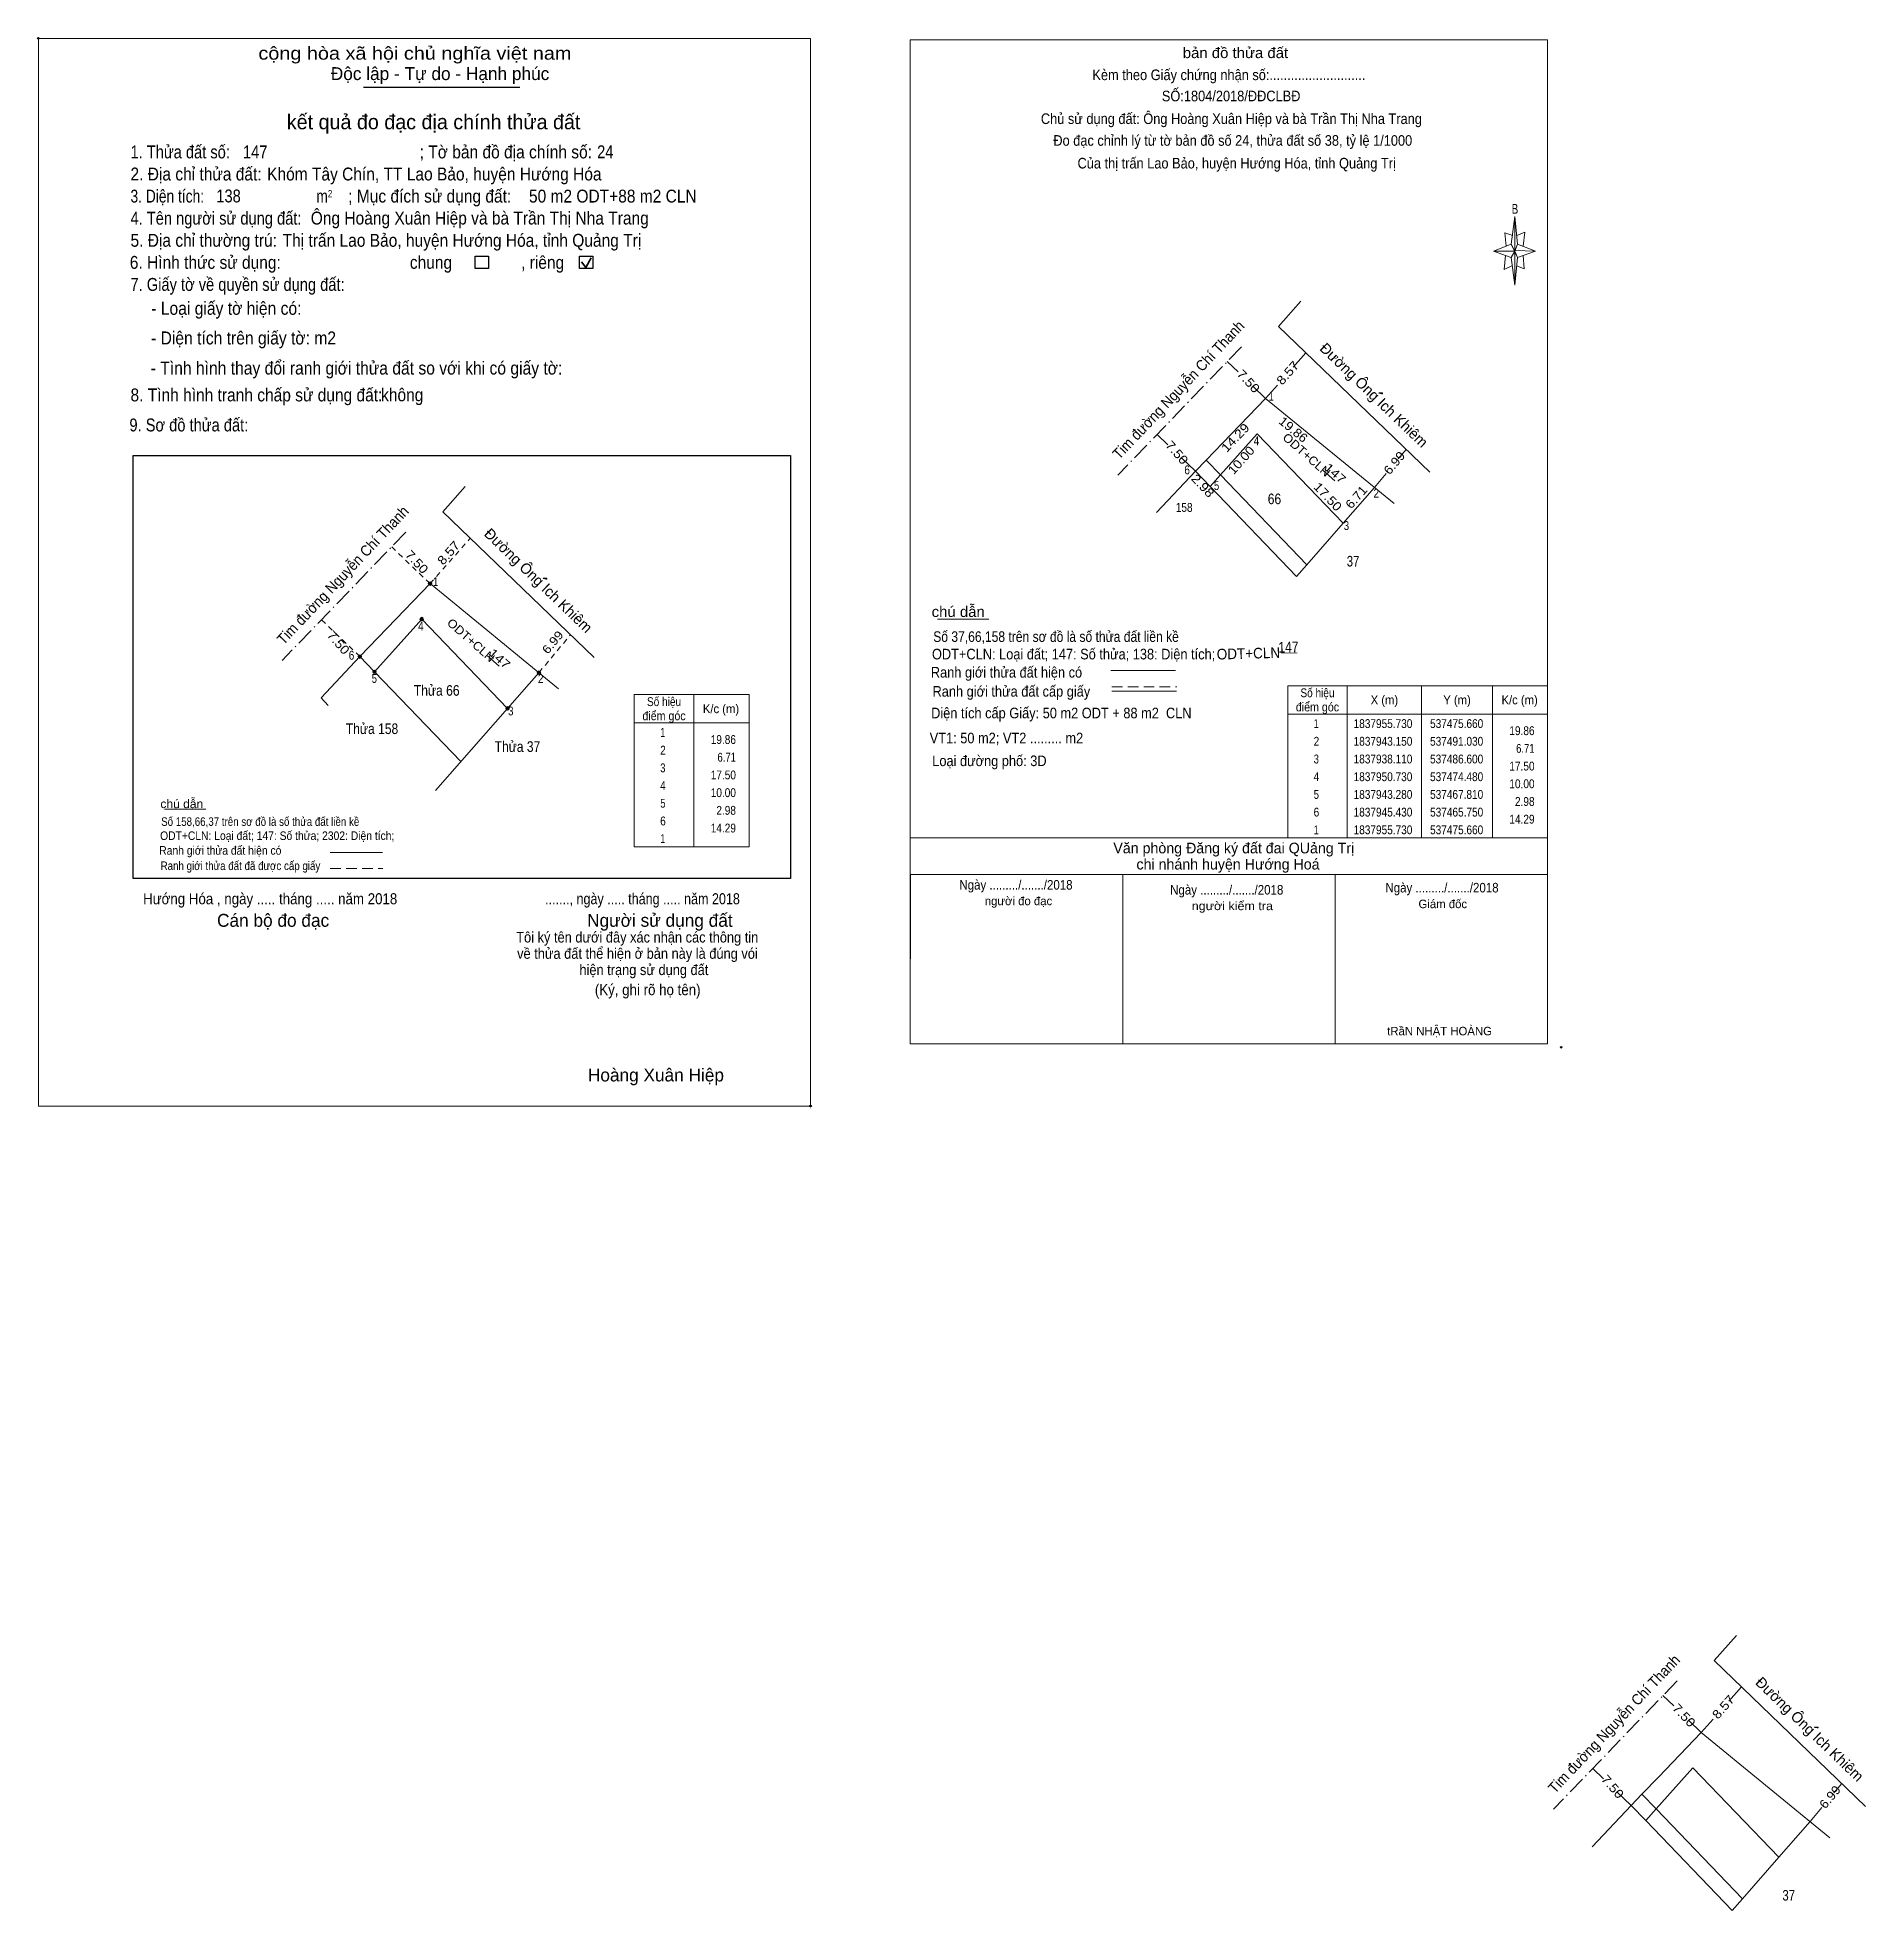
# Model space of a CAD drawing. Header units: metres. Extents: x 537241 to 537499, y 1837931 to 1838195.
import ezdxf
from ezdxf.enums import TextEntityAlignment as Align

# ---------------------------------------------------------------- set-up
doc = ezdxf.new("R2010")
doc.units = ezdxf.units.M
doc.header["$LTSCALE"] = 0.5
doc.header["$PDMODE"] = 32
doc.header["$PDSIZE"] = 0.25
for name, pattern in [('DOT_DASHED', [7.7, 5, -1.2, 0.3, -1.2]), ('MEDIUM_DASHED', [4.5, 3, -1.5]), ('SHORT_DASHED', [2.7, 1.5, -1.2])]:
    doc.linetypes.add(name, pattern=pattern)
for name, color, linetype, lineweight in [('17', 7, 'Continuous', 13), ('2', 7, 'Continuous', 25), ('3', 7, 'Continuous', 13), ('5', 7, 'Continuous', 13), ('6', 7, 'Continuous', 13), ('63', 7, 'Continuous', 13)]:
    doc.layers.add(name, color=color, linetype=linetype, lineweight=lineweight)
doc.layers.add('7', color=7, linetype='Continuous')

msp = doc.modelspace()

# ---------------------------------------------------------------- hatches: boundary and pattern name
at = {"layer": '3'}
for points in [[(537430.19, 1838144.85), (537430.52, 1838144.78), (537430.58, 1838144.78), (537430.62, 1838144.78), (537430.65, 1838144.8), (537430.66, 1838144.84), (537430.65, 1838144.88), (537430.6, 1838144.91), (537430.55, 1838144.91), (537430.52, 1838144.91), (537430.14, 1838144.9)], [(537312.21, 1838118.68), (537312.54, 1838118.61), (537312.6, 1838118.61), (537312.64, 1838118.61), (537312.67, 1838118.63), (537312.68, 1838118.67), (537312.67, 1838118.71), (537312.62, 1838118.74), (537312.57, 1838118.74), (537312.54, 1838118.74), (537312.16, 1838118.73)], [(537491.7, 1837956.44), (537492.03, 1837956.37), (537492.09, 1837956.37), (537492.13, 1837956.37), (537492.16, 1837956.39), (537492.17, 1837956.43), (537492.16, 1837956.47), (537492.11, 1837956.5), (537492.06, 1837956.5), (537492.03, 1837956.5), (537491.65, 1837956.49)]]:
    msp.add_hatch(color=256, dxfattribs=at).paths.add_polyline_path(points)
at = {"layer": '63'}
for points in [[(537296.4217, 1838117.9697, 1), (537295.9217, 1838117.9697, 1)], [(537295.2417, 1838112.9697, 1), (537294.7417, 1838112.9697, 1)], [(537286.5117, 1838107.6697, 1), (537286.0117, 1838107.6697, 1)], [(537288.5717, 1838105.5197, 1), (537288.0717, 1838105.5197, 1)], [(537311.7917, 1838105.3897, 1), (537311.2917, 1838105.3897, 1)], [(537307.3617, 1838100.3497, 1), (537306.8617, 1838100.3497, 1)]]:
    msp.add_hatch(color=256, dxfattribs=at).paths.add_polyline_path(points)

# ---------------------------------------------------------------- linework, layer by layer
at = {"layer": '17'}
for p, q in [((537367.81, 1838112.94), (537375.05, 1838112.94)), ((537258.66, 1838086.12), (537264.51, 1838086.12)), ((537363.97, 1838052.99), (537363.99, 1838076.91)), ((537393.97, 1838052.97), (537393.99, 1838076.88)), ((537423.97, 1838052.95), (537423.99, 1838076.85))]:
    msp.add_line(p, q, dxfattribs=at)
for points in [[(537405.76, 1838135.43), (537407.77, 1838133.33), (537419.96, 1838120.65)], [(537467.27, 1837947.02), (537469.28, 1837944.92), (537481.47, 1837932.24)]]:
    msp.add_lwpolyline(points, dxfattribs=at)
at = {"layer": '2'}
for p, q in [((537286.79, 1838188.07), (537308.84, 1838188.07)), ((537254.24, 1838136.07), (537347.05, 1838136.07)), ((537347.05, 1838136.07), (537347.05, 1838076.33))]:
    msp.add_line(p, q, dxfattribs=at)
at = {"layer": '2', "lineweight": 35}
for p, q in [((537317.54, 1838163.42), (537318.16, 1838162.62)), ((537318.16, 1838162.62), (537318.91, 1838163.97))]:
    msp.add_line(p, q, dxfattribs=at)
at = {"layer": '2', "lineweight": 13}
msp.add_lwpolyline([(537240.87, 1838194.98), (537349.89, 1838194.98), (537349.89, 1838044.2), (537240.87, 1838044.2)], close=True, dxfattribs=at)
at = {"layer": '2'}
for points in [[(537302.56, 1838164.23), (537304.44, 1838164.23), (537304.44, 1838162.48), (537302.56, 1838162.48)], [(537317.29, 1838164.23), (537319.17, 1838164.23), (537319.17, 1838162.48), (537317.29, 1838162.48)]]:
    msp.add_lwpolyline(points, close=True, dxfattribs=at)
msp.add_lwpolyline([(537347.05, 1838076.33), (537254.24, 1838076.33), (537254.24, 1838136.07)], dxfattribs=at)
for p in [(537240.87, 1838194.98), (537349.89, 1838044.2)]:
    msp.add_point(p, dxfattribs=at)
at = {"layer": '3'}
for p, q in [((537415.96, 1838154.29), (537419.11, 1838157.85)), ((537415.96, 1838154.29), (537437.34, 1838133.7)), ((537418.04, 1838148.54), (537419.83, 1838150.56)), ((537408.74, 1838149.34), (537410.26, 1838147.88)), ((537412.35, 1838145.87), (537414.15, 1838144.14)), ((537414.15, 1838144.14), (537415.81, 1838146.02)), ((537414.15, 1838144.14), (537408.09, 1838137.84)), ((537408.09, 1838137.84), (537414.15, 1838144.14)), ((537414.15, 1838144.14), (537432.31, 1838129.28)), ((537398.84, 1838139.04), (537400.35, 1838137.59)), ((537432.88, 1838135.6), (537433.99, 1838136.93)), ((537402.23, 1838135.77), (537404.24, 1838133.84)), ((537297.98, 1838128.12), (537301.13, 1838131.68)), ((537398.76, 1838128), (537404.24, 1838133.84)), ((537406.3, 1838131.69), (537404.24, 1838133.84)), ((537406.3, 1838131.69), (537418.51, 1838118.99)), ((537422.27, 1838133.95), (537423.93, 1838132.48)), ((537429.52, 1838131.56), (537431.16, 1838133.53)), ((537297.98, 1838128.12), (537319.36, 1838107.53)), ((537296.17, 1838117.97), (537290.11, 1838111.67)), ((537296.17, 1838117.97), (537314.33, 1838103.11)), ((537280.78, 1838101.83), (537286.26, 1838107.67)), ((537304.29, 1838107.78), (537305.95, 1838106.31)), ((537416.37, 1838108.15), (537418.58, 1838108.21)), ((537288.32, 1838105.52), (537300.52, 1838092.83)), ((537280.78, 1838101.83), (537281.77, 1838100.77)), ((537296.95, 1838088.74), (537307.11, 1838100.35)), ((537477.47, 1837965.88), (537480.62, 1837969.44)), ((537477.47, 1837965.88), (537498.85, 1837945.29)), ((537479.55, 1837960.13), (537481.34, 1837962.15)), ((537470.25, 1837960.93), (537471.77, 1837959.47)), ((537473.86, 1837957.46), (537475.66, 1837955.73)), ((537475.66, 1837955.73), (537477.32, 1837957.61)), ((537475.66, 1837955.73), (537469.6, 1837949.43)), ((537469.6, 1837949.43), (537475.66, 1837955.73)), ((537475.66, 1837955.73), (537493.82, 1837940.87)), ((537460.35, 1837950.63), (537461.86, 1837949.18)), ((537463.74, 1837947.36), (537465.75, 1837945.43)), ((537494.39, 1837947.19), (537495.5, 1837948.52)), ((537460.27, 1837939.59), (537465.75, 1837945.43)), ((537467.81, 1837943.28), (537465.75, 1837945.43)), ((537491.03, 1837943.15), (537492.67, 1837945.12)), ((537467.81, 1837943.28), (537480.02, 1837930.58))]:
    msp.add_line(p, q, dxfattribs=at)
at = {"layer": '3', "linetype": 'DOT_DASHED'}
for p, q in [((537410.73, 1838151.41), (537393.28, 1838133.29)), ((537292.75, 1838125.24), (537275.3, 1838107.12)), ((537472.24, 1837963), (537454.79, 1837944.88))]:
    msp.add_line(p, q, dxfattribs=at)
at = {"layer": '3', "linetype": 'SHORT_DASHED'}
for p, q in [((537296.17, 1838117.97), (537301.85, 1838124.39)), ((537290.76, 1838123.17), (537296.17, 1838117.97)), ((537280.86, 1838112.87), (537286.26, 1838107.67)), ((537311.54, 1838105.39), (537316.01, 1838110.76))]:
    msp.add_line(p, q, dxfattribs=at)
for points in [[(537430.19, 1838144.85), (537430.52, 1838144.78), (537430.58, 1838144.78), (537430.62, 1838144.78), (537430.65, 1838144.8), (537430.66, 1838144.84), (537430.65, 1838144.88), (537430.6, 1838144.91), (537430.55, 1838144.91), (537430.52, 1838144.91), (537430.14, 1838144.9)], [(537312.21, 1838118.68), (537312.54, 1838118.61), (537312.6, 1838118.61), (537312.64, 1838118.61), (537312.67, 1838118.63), (537312.68, 1838118.67), (537312.67, 1838118.71), (537312.62, 1838118.74), (537312.57, 1838118.74), (537312.54, 1838118.74), (537312.16, 1838118.73)], [(537491.7, 1837956.44), (537492.03, 1837956.37), (537492.09, 1837956.37), (537492.13, 1837956.37), (537492.16, 1837956.39), (537492.17, 1837956.43), (537492.16, 1837956.47), (537492.11, 1837956.5), (537492.06, 1837956.5), (537492.03, 1837956.5), (537491.65, 1837956.49)]]:
    msp.add_lwpolyline(points, close=True, dxfattribs=at)
at = {"layer": '3'}
for points in [[(537404.24, 1838133.84), (537405.76, 1838135.43), (537408.09, 1838137.84)], [(537412.97, 1838139.14), (537407.77, 1838133.33), (537406.3, 1838131.69)], [(537429.52, 1838131.56), (537425.09, 1838126.52), (537412.97, 1838139.14)], [(537418.51, 1838118.99), (537419.96, 1838120.65), (537425.09, 1838126.52)], [(537288.32, 1838105.52), (537286.26, 1838107.67), (537290.11, 1838111.67), (537296.17, 1838117.97)], [(537311.54, 1838105.39), (537307.11, 1838100.35), (537294.99, 1838112.97), (537288.32, 1838105.52)], [(537465.75, 1837945.43), (537467.27, 1837947.02), (537469.6, 1837949.43)], [(537474.48, 1837950.73), (537469.28, 1837944.92), (537467.81, 1837943.28)], [(537491.03, 1837943.15), (537486.6, 1837938.11), (537474.48, 1837950.73)], [(537480.02, 1837930.58), (537481.47, 1837932.24), (537486.6, 1837938.11)]]:
    msp.add_lwpolyline(points, dxfattribs=at)
at = {"layer": '5'}
for p, q in [((537448.83, 1838165.93), (537449.33, 1838169.83)), ((537449.73, 1838165.93), (537452.23, 1838164.93)), ((537448.83, 1838164.03), (537446.33, 1838164.93)), ((537449.73, 1838164.03), (537449.33, 1838160.13)), ((537450.53, 1838164.33), (537450.63, 1838162.43)), ((537450.63, 1838162.43), (537449.63, 1838162.83))]:
    msp.add_line(p, q, dxfattribs=at)
for points in [[(537363.97, 1838194.79), (537453.97, 1838194.79), (537453.97, 1838052.99), (537363.97, 1838052.99)], [(537449.33, 1838169.83), (537449.73, 1838165.93), (537449.33, 1838164.93)], [(537449.33, 1838164.93), (537446.33, 1838164.93), (537448.83, 1838165.93), (537449.73, 1838164.03), (537452.23, 1838164.93), (537449.33, 1838165.03)], [(537449.33, 1838164.93), (537449.33, 1838160.13), (537448.83, 1838164.03)]]:
    msp.add_lwpolyline(points, close=True, dxfattribs=at)
for points in [[(537449.33, 1838164.93), (537448.83, 1838165.93), (537446.33, 1838164.93)], [(537449.03, 1838167.13), (537447.93, 1838167.53), (537448.13, 1838165.63)], [(537449.63, 1838167.13), (537450.73, 1838167.63), (537450.53, 1838165.63)], [(537448.03, 1838164.33), (537447.83, 1838162.33), (537448.93, 1838162.83)], [(537449.33, 1838164.93), (537449.73, 1838164.03), (537452.23, 1838164.93)]]:
    msp.add_lwpolyline(points, dxfattribs=at)
at = {"layer": '6'}
for p, q in [((537392.29, 1838105.71), (537401.43, 1838105.71)), ((537392.43, 1838102.79), (537401.57, 1838102.79)), ((537363.97, 1838082.05), (537453.97, 1838082.05)), ((537363.97, 1838082.05), (537453.97, 1838082.05)), ((537282.09, 1838080.02), (537289.47, 1838080.02)), ((537363.97, 1838076.89), (537453.97, 1838076.89))]:
    msp.add_line(p, q, dxfattribs=at)
at = {"layer": '6', "linetype": 'MEDIUM_DASHED'}
for p, q in [((537392.43, 1838103.41), (537401.63, 1838103.41)), ((537282.09, 1838077.75), (537289.52, 1838077.75))]:
    msp.add_line(p, q, dxfattribs=at)
at = {"layer": '6'}
msp.add_point((537455.87, 1838052.49), dxfattribs=at)
at = {"layer": '63'}
for p, q in [((537333.41, 1838080.82), (537333.41, 1838102.32)), ((537425.67, 1838103.55), (537425.67, 1838082.05)), ((537436.17, 1838103.55), (537436.17, 1838082.05)), ((537446.17, 1838103.55), (537446.17, 1838082.05)), ((537417.27, 1838099.55), (537453.97, 1838099.55))]:
    msp.add_line(p, q, dxfattribs=at)
for points in [[(537333.41, 1838080.82), (537325.01, 1838080.82), (537325.01, 1838102.32), (537333.41, 1838102.32)], [(537333.41, 1838102.32), (537341.21, 1838102.32), (537341.21, 1838080.82), (537333.41, 1838080.82)], [(537325.01, 1838098.32), (537333.41, 1838098.32), (537341.21, 1838098.32)]]:
    msp.add_lwpolyline(points, dxfattribs=at)
msp.add_lwpolyline([(537417.27, 1838103.55), (537453.97, 1838103.55), (537453.97, 1838082.05), (537417.27, 1838082.05)], close=True, dxfattribs=at)
for centre in [(537296.1717, 1838117.9697), (537294.9917, 1838112.9697), (537286.2617, 1838107.6697), (537288.3217, 1838105.5197), (537311.5417, 1838105.3897), (537307.1117, 1838100.3497)]:
    msp.add_circle(centre, 0.25, dxfattribs=at)

# ---------------------------------------------------------------- texts
at = {"layer": '2'}
for s, height, width, p in [('cộng hòa xã hội chủ nghĩa việt nam', 1.82, 1.15, (537271.94, 1838191.97)), ('1. Thửa đất số:', 1.82, 0.85, (537253.88, 1838178.03)), ('147', 1.82, 0.85, (537269.76, 1838178.03)), ('; Tờ bản đồ địa chính số:', 1.82, 0.9, (537294.71, 1838178.03)), ('24', 1.82, 0.85, (537319.76, 1838178.05)), ('2. Địa chỉ thửa đất:', 1.82, 0.9, (537253.88, 1838174.91)), ('Khóm Tây Chín, TT Lao Bảo, huyện Hướng Hóa', 1.82, 0.9, (537273.17, 1838174.91)), ('3. Diện tích:', 1.82, 0.8, (537253.88, 1838171.79)), ('138', 1.82, 0.85, (537266, 1838171.81)), ('; Mục đích sử dụng đất:', 1.82, 0.9, (537284.62, 1838171.79)), ('Ông Hoàng Xuân Hiệp và bà Trần Thị Nha Trang', 1.82, 0.9, (537279.33, 1838168.69)), ('m', 1.82, 0.8, (537280.12, 1838171.79)), ('2', 1.04, 0.8, (537281.75, 1838172.53)), ('50 m2 ODT+88 m2 CLN', 1.82, 0.9, (537310.14, 1838171.79)), ('4. Tên người sử dụng đất:', 1.82, 0.85, (537253.88, 1838168.67)), ('5. Địa chỉ thường trú:', 1.82, 0.9, (537253.88, 1838165.55)), ('Thị trấn Lao Bảo, huyện Hướng Hóa, tỉnh Quảng Trị', 1.82, 0.9, (537275.36, 1838165.55)), ('6. Hình thức sử dụng:', 1.82, 0.9, (537253.78, 1838162.43)), ('chung                , riêng', 1.82, 0.9, (537293.32, 1838162.43)), ('7. Giấy tờ về quyền sử dụng đất:', 1.82, 0.85, (537253.88, 1838159.32)), ('8. Tình hình tranh chấp sử dụng đất: ', 1.82, 0.9, (537253.88, 1838143.71)), ('không', 1.82, 0.9, (537289.26, 1838143.73)), ('9. Sơ đồ thửa đất:', 1.82, 0.85, (537253.73, 1838139.47)), ('Hướng Hóa , ngày ..... tháng ..... năm 2018', 1.56, 0.9, (537255.66, 1838072.69)), ('......., ngày ..... tháng ..... năm 2018', 1.56, 0.85, (537312.42, 1838072.69)), ('(Ký, ghi rõ họ tên)', 1.56, 0.9, (537319.44, 1838059.85))]:
    msp.add_text(s, height=height, dxfattribs=dict(at, width=width)).set_placement(p)
for s, p in [('Độc lập - Tự do - Hạnh phúc', (537282.16, 1838189.09)), ('Cán bộ đo đạc', (537266.1, 1838069.51)), ('Người sử dụng đất', (537318.35, 1838069.51)), ('Hoàng Xuân Hiệp', (537318.46, 1838047.67))]:
    msp.add_text(s, height=1.82, dxfattribs=at).set_placement(p)
for s, height, p in [('kết quả đo đạc địa chính thửa đất', 2.08, (537296.675, 1838182.14)), ('.', 0.52, (537349.8557, 1838043.89))]:
    msp.add_text(s, height=height, dxfattribs=at).set_placement(p, align=Align.CENTER)
at = {"layer": '2', "width": 0.9}
for s, p in [('Tôi ký tên dưới đây xác nhận các thông tin', (537325.43, 1838067.29)), ('về thửa đất thể hiện ở bản này là đúng vói', (537325.455, 1838064.99)), ('hiện trạng sử dụng đất', (537326.365, 1838062.69))]:
    msp.add_text(s, height=1.503, dxfattribs=at).set_placement(p, align=Align.CENTER)
at = {"layer": '3'}
for s, height, rotation, width, p in [('Tim đường Nguyễn Chí Thanh', 1.5, 46.631, 0.95, (537402.3783, 1838144.83)), ('7.50', 1.25, 313.222, 1.15, (537411.2645, 1838146.128)), ('8.57', 1.25, 48.5, 1.15, (537417.7392, 1838147.3159)), ('7.50', 1.25, 311.332, 1.15, (537401.1604, 1838136.0628)), ('ODT+CLN', 1.2, 318.539, 1.1, (537419.5427, 1838135.7141)), ('147', 1.2, 318.539, 1.25, (537423.5777, 1838133.1076)), ('6.99', 1.25, 50.226, 1.1, (537432.8038, 1838134.6202)), ('Tim đường Nguyễn Chí Thanh', 1.5, 46.631, 0.95, (537284.3983, 1838118.65)), ('8.57', 1.25, 48.5, 1.15, (537299.2592, 1838121.8959)), ('7.50', 1.25, 313.222, 1.15, (537293.8545, 1838120.608)), ('ODT+CLN', 1.2, 318.539, 1.1, (537301.5627, 1838109.5341)), ('7.50', 1.25, 311.332, 1.15, (537282.7604, 1838109.2328)), ('6.99', 1.2, 50.226, 1.15, (537313.9488, 1838109.3061)), ('147', 1.2, 318.539, 1.25, (537305.5977, 1838106.9276)), ('ODT+CLN', 1.5, 1.548, 0.95, (537411.7397, 1838107.3705)), ('147', 1.5, 1.548, 0.85, (537417.3897, 1838108.2589)), ('Tim đường Nguyễn Chí Thanh', 1.5, 46.631, 0.95, (537463.8883, 1837956.42)), ('7.50', 1.25, 313.222, 1.15, (537472.7745, 1837957.718)), ('8.57', 1.25, 48.5, 1.15, (537479.2492, 1837958.9059)), ('7.50', 1.25, 311.332, 1.15, (537462.6704, 1837947.6528)), ('6.99', 1.25, 50.226, 1.1, (537494.3138, 1837946.2102))]:
    msp.add_text(s, height=height, rotation=rotation, dxfattribs=dict(at, width=width)).set_placement(p, align=Align.CENTER)
for p in [(537428.9297, 1838144.0589), (537310.9497, 1838117.8789), (537490.4397, 1837955.6489)]:
    msp.add_text('Đường Ông Ich Khiêm', height=1.5, rotation=316.078, dxfattribs=at).set_placement(p, align=Align.CENTER)
for s, height, width, p in [('158', 1.25, 0.85, (537402.645, 1838128.11)), (' 66', 1.5, 0.85, (537415.16, 1838129.19)), ('37', 1.5, 0.8, (537426.495, 1838120.39)), ('Thửa 66', 1.5, 0.85, (537297.115, 1838102.14)), ('Thửa 158', 1.5, 0.85, (537287.985, 1838096.73)), ('Thửa 37', 1.5, 0.85, (537308.515, 1838094.21)), ('37', 1.5, 0.8, (537488.005, 1837931.98))]:
    msp.add_text(s, height=height, dxfattribs=dict(at, width=width)).set_placement(p, align=Align.CENTER)
at = {"layer": '5'}
for s, height, width, p in [('bản đồ thửa đất', 1.5, 1.05, (537409.89, 1838192.19)), ('Kèm theo Giấy chứng nhận số:...........................', 1.5, 0.9, (537408.96, 1838189.08)), ('SỐ:1804/2018/ĐĐCLBĐ', 1.5, 0.9, (537409.28, 1838186.09)), ('Chủ sử dụng đất: Ông Hoàng Xuân Hiệp và bà Trần Thị Nha Trang', 1.5, 0.9, (537409.315, 1838182.88)), ('Đo đạc chỉnh lý từ tờ bản đồ số 24, thửa đất số 38, tỷ lệ 1/1000 ', 1.5, 0.9, (537409.76, 1838179.81)), ('Của thị trấn Lao Bảo, huyện Hướng Hóa, tỉnh Quảng Trị', 1.5, 0.9, (537410.065, 1838176.6)), ('B', 1.378, 0.75, (537449.355, 1838170.21))]:
    msp.add_text(s, height=height, dxfattribs=dict(at, width=width)).set_placement(p, align=Align.CENTER)
at = {"layer": '6'}
for s, height, width, p in [('chú dẫn', 1.5, 1.05, (537367, 1838113.26)), ('Số 37,66,158 trên sơ đồ là số thửa đất liền kề', 1.5, 0.85, (537367.22, 1838109.74)), ('ODT+CLN: Loại đất; 147: Số thửa; 138: Diện tích;', 1.5, 0.9, (537367.04, 1838107.27)), ('Ranh giới thửa đất hiện có ', 1.5, 0.9, (537366.88, 1838104.7)), ('Ranh giới thửa đất cấp giấy', 1.5, 0.9, (537367.12, 1838102.01)), ('Diện tích cấp Giấy: 50 m2 ODT + 88 m2  CLN', 1.5, 0.9, (537366.92, 1838098.95)), ('VT1: 50 m2; VT2 ......... m2', 1.5, 0.9, (537366.72, 1838095.42)), ('Loại đường phố: 3D', 1.5, 0.9, (537367.08, 1838092.2)), ('chú dẫn', 1.211, 1.05, (537258.1, 1838086.27)), ('Số 158,66,37 trên sơ đồ là số thửa đất liền kề', 1.21, 0.85, (537258.21, 1838083.76)), ('ODT+CLN: Loại đất; 147: Số thửa; 2302: Diện tích;', 1.21, 0.9, (537258.06, 1838081.77)), ('Ranh giới thửa đất hiện có ', 1.211, 0.9, (537257.94, 1838079.69)), ('Ranh giới thửa đất đã được cấp giấy', 1.211, 0.85, (537258.13, 1838077.52))]:
    msp.add_text(s, height=height, dxfattribs=dict(at, width=width)).set_placement(p)
for s, height, p in [(' Văn phòng Đăng ký đất đai QUảng Trị', 1.5, (537409.375, 1838079.88)), ('chi nhánh huyện Hướng Hoá', 1.5, (537408.84, 1838077.6)), ('người đo đạc', 1.2, (537379.255, 1838072.56)), ('Giám đốc', 1.2, (537439.165, 1838072.14)), ('tRầN NHẬT HOÀNG', 1.2, (537438.71, 1838054.18))]:
    msp.add_text(s, height=height, dxfattribs=at).set_placement(p, align=Align.CENTER)
for s, height, width, p in [('Ngày ........./......./2018', 1.35, 0.9, (537378.9, 1838074.76)), ('Ngày ........./......./2018', 1.35, 0.9, (537439.05, 1838074.36)), ('Ngày ........./......./2018', 1.35, 0.9, (537408.66, 1838074.06)), ('người kiểm tra', 1.2, 1.1, (537409.45, 1838071.86))]:
    msp.add_text(s, height=height, dxfattribs=dict(at, width=width)).set_placement(p, align=Align.CENTER)
at = {"layer": '63'}
for s, width, p in [(' 1', 0.75, (537415.29, 1838143.81)), (' 4', 0.85, (537413.25, 1838137.52)), (' 6', 0.85, (537403.46, 1838133.41)), (' 5', 0.8, (537407.6, 1838131.19)), (' 2', 0.85, (537430.17, 1838130.11)), (' 3', 0.8, (537425.93, 1838125.54)), (' 1', 0.75, (537297.31, 1838117.63)), (' 4', 0.85, (537295.27, 1838111.34)), (' 6', 0.85, (537285.48, 1838107.23)), (' 5', 0.8, (537288.68, 1838103.96)), (' 2', 0.85, (537312.19, 1838103.93)), (' 3', 0.8, (537307.95, 1838099.36)), ('19.86', 0.85, (537452.12, 1838096.58)), ('19.86', 0.85, (537339.36, 1838095.33)), ('6.71', 0.8, (537452.12, 1838094.08)), ('6.71', 0.8, (537339.36, 1838092.83)), ('17.50', 0.85, (537452.12, 1838091.58)), ('17.50', 0.85, (537339.36, 1838090.33)), ('10.00', 0.85, (537339.36, 1838087.83)), ('10.00', 0.85, (537452.12, 1838089.08)), ('2.98', 0.85, (537339.36, 1838085.33)), ('2.98', 0.85, (537452.12, 1838086.58)), ('14.29', 0.85, (537339.36, 1838082.83)), ('14.29', 0.85, (537452.12, 1838084.08))]:
    msp.add_text(s, height=1.25, dxfattribs=dict(at, width=width)).set_placement(p, align=Align.RIGHT)
for s, rotation, width, p in [('14.29', 46.106, 1.15, (537410.3209, 1838138.1467)), ('19.86', 320.7, 1.1, (537417.6641, 1838139.2515)), ('10.00', 48.162, 1.1, (537411.163, 1838134.9881)), ('2.98', 313.775, 1.15, (537404.8279, 1838131.3624)), ('17.50', 313.842, 1.15, (537422.4731, 1838129.8179)), ('6.71', 48.686, 1.1, (537427.4258, 1838129.7674))]:
    msp.add_text(s, height=1.25, rotation=rotation, dxfattribs=dict(at, width=width)).set_placement(p, align=Align.CENTER)
for s, width, p in [('Số hiệu', 0.85, (537421.47, 1838101.93)), ('X (m)', 0.95, (537430.92, 1838100.93)), ('Y (m)', 0.95, (537441.175, 1838100.93)), ('K/c (m)', 0.95, (537450.015, 1838100.93)), ('điểm góc', 0.9, (537329.21, 1838098.68)), ('Số hiệu', 0.85, (537329.21, 1838100.68)), ('K/c (m)', 0.95, (537337.255, 1838099.68)), ('điểm góc', 0.9, (537421.47, 1838099.93)), (' 1', 0.75, (537328.86, 1838096.33)), (' 1', 0.75, (537421.12, 1838097.58)), ('1837955.730', 0.85, (537430.72, 1838097.58)), ('537475.660', 0.85, (537441.12, 1838097.58)), (' 2', 0.85, (537328.865, 1838093.83)), (' 2', 0.85, (537421.125, 1838095.08)), ('1837943.150', 0.85, (537430.72, 1838095.08)), ('537491.030', 0.85, (537441.12, 1838095.08)), (' 3', 0.8, (537328.855, 1838091.33)), (' 3', 0.8, (537421.115, 1838092.58)), ('1837938.110', 0.85, (537430.72, 1838092.58)), ('537486.600', 0.85, (537441.12, 1838092.58)), (' 4', 0.85, (537328.86, 1838088.83)), (' 4', 0.85, (537421.12, 1838090.08)), ('1837950.730', 0.85, (537430.72, 1838090.08)), ('537474.480', 0.85, (537441.12, 1838090.08)), (' 5', 0.8, (537328.865, 1838086.33)), (' 5', 0.8, (537421.125, 1838087.58)), ('1837943.280', 0.85, (537430.72, 1838087.58)), ('537467.810', 0.85, (537441.12, 1838087.58)), (' 6', 0.85, (537328.865, 1838083.83)), (' 6', 0.85, (537421.125, 1838085.08)), (' 1', 0.75, (537421.12, 1838082.58)), ('1837945.430', 0.85, (537430.72, 1838085.08)), ('1837955.730', 0.85, (537430.72, 1838082.58)), ('537465.750', 0.85, (537441.12, 1838085.08)), ('537475.660', 0.85, (537441.12, 1838082.58)), (' 1', 0.75, (537328.86, 1838081.33))]:
    msp.add_text(s, height=1.25, dxfattribs=dict(at, width=width)).set_placement(p, align=Align.CENTER)
at = {"layer": '7', "width": 0.9}
for s, p in [('     - Loại giấy tờ hiện có:', (537253.74, 1838155.94)), ('- Diện tích trên giấy tờ: m2', (537256.78, 1838151.75)), ('     - Tình hình thay đổi ranh giới thửa đất so với khi có giấy tờ:', (537253.67, 1838147.5))]:
    msp.add_text(s, height=1.835, dxfattribs=at).set_placement(p)

doc.saveas('drawing.dxf')
